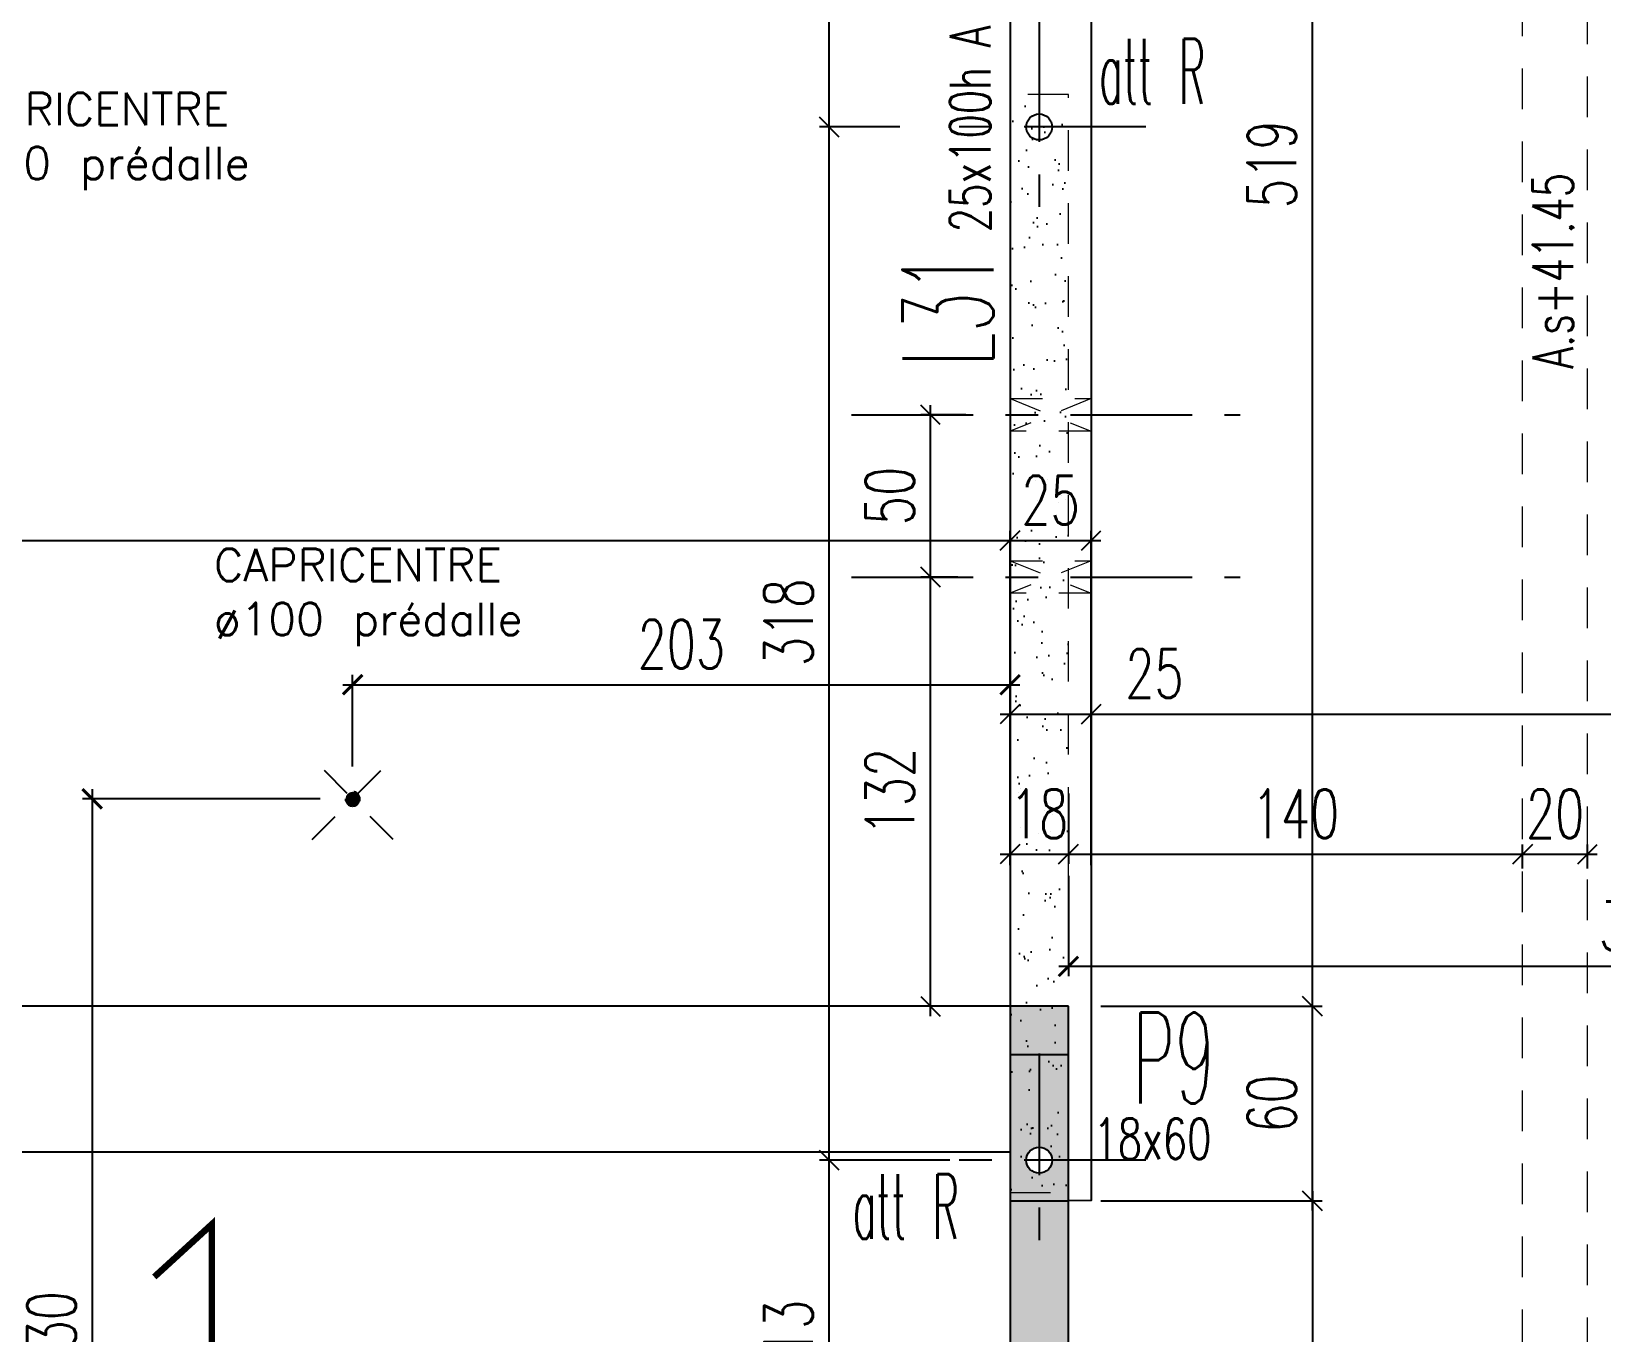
# Model space of a CAD drawing. Extents: x 308 to 787, y -199 to -146.
# Drawn here: x 393.874 to 398.713, y -177.738 to -173.727 of the extents above; entities that cross this region are included whole.
import ezdxf

# ---------------------------------------------------------------- set-up
doc = ezdxf.new("R2010")
doc.units = 0
doc.header["$LTSCALE"] = 0.5
doc.header["$MEASUREMENT"] = 0
for name, pattern in [('AXES2', [1.125, 0.75, -0.125, 0.125, -0.125]), ('CACHE', [0.375, 0.25, -0.125]), ('CONTINU', [0]), ('DISCONTINU2', [0.375, 0.25, -0.125])]:
    doc.linetypes.add(name, pattern=pattern)
doc.layers.get('0').update_dxf_attribs({"linetype": 'CONTINUOUS'})
doc.layers.get('DEFPOINTS').update_dxf_attribs({"linetype": 'CONTINUOUS'})
doc.layers.add('00 - RESERVATIONS SPEC Plombier', color=90, linetype='CONTINUOUS', lineweight=20)
for name, color, linetype in [('_ SERTI RESERVATION', 210, 'CACHE'), ('AXES', 6, 'AXES2'), ('COTATION', 7, 'CONTINUOUS'), ('ELFOATTR', 7, 'CONTINUOUS'), ('MURS', 3, 'CONTINUOUS'), ('PLANCHER', 7, 'CONTINUOUS'), ('POCHAGE', 254, 'CONTINUOUS'), ('POTEAUX', 1, 'CONTINUOUS'), ('POUTRES', 2, 'CONTINUOUS'), ('RAID', 1, 'CONTINUOUS'), ('RDC', 7, 'DISCONTINU2'), ('REPERAGE', 4, 'CONTINUOUS'), ('REPERE-POT', 4, 'CONTINUOUS'), ('REPERE-POUT', 4, 'CONTINUOUS'), ('REPERE-RAID', 4, 'CONTINUOUS')]:
    doc.layers.add(name, color=color, linetype=linetype)
doc.styles.add('ROMANS8', font='romans.shx', dxfattribs={"width": 0.7})
doc.styles.get("Standard").update_dxf_attribs({"font": 'txt.shx'})
doc.dimstyles.new('COT50 cm', dxfattribs={"dimtxt": 0.15, "dimasz": 0.06, "dimexe": 0.03, "dimexo": 0.1, "dimgap": 0.05, "dimtad": 1, "dimdec": 0, "dimlfac": 100, "dimzin": 0, "dimdsep": 46, "dimtxsty": 'ROMANS8', "dimblk1": 'OBLIQUE', "dimblk2": 'OBLIQUE', "dimsah": 1, "dimcen": 0.03, "dimdle": 0.03, "dimclrt": 1, "dimadec": 0, "dimazin": 0, "dimtfac": 1, "dimtdec": 0, "dimtmove": 0, "dimatfit": 3, "dimfxl": 0, "dimtolj": 1, "dimtzin": 0, "dimlwd": -1, "dimlwe": -1, "dimarcsym": 0})

# ---------------------------------------------------------------- blocks, each defined once
blk = doc.blocks.new('_Oblique')
at = {"layer": 'COTATION', "color": 0, "lineweight": -2}
blk.add_line((-0.5, -0.5), (0.5, 0.5), dxfattribs=at)
blk = doc.blocks.new('*D383')
at = {"layer": 'COTATION', "color": 0, "transparency": 16777216}
for p, q in [((396.3326, -178.3661), (396.3326, -177.1761)), ((396.7047, -177.2061), (396.3026, -177.2061)), ((396.551, -178.3361), (396.3026, -178.3361))]:
    blk.add_line(p, q, dxfattribs=at)
at = {"layer": 'DEFPOINTS', "color": 0, "transparency": 16777216}
for p in [(396.3326, -177.2061), (396.8047, -177.2061), (396.651, -178.3361)]:
    blk.add_point(p, dxfattribs=at)
at = {"layer": 'COTATION', "color": 0, "transparency": 16777216, "xscale": 0.06, "yscale": 0.06, "zscale": 0.06}
for p, rotation in [((396.3326, -177.2061), 90), ((396.3326, -178.3361), 270)]:
    blk.add_blockref('_Oblique', p, dxfattribs=dict(at, rotation=rotation))
at = {"layer": 'COTATION', "color": 1, "transparency": 16777216, "insert": (396.2076, -177.7711), "char_height": 0.15, "attachment_point": 5, "rotation": 90, "style": 'ROMANS8'}
blk.add_mtext('\\A1;113', dxfattribs=at)
blk = doc.blocks.new('*D385')
at = {"layer": 'COTATION', "color": 0, "transparency": 16777216}
for p, q in [((396.3326, -177.2361), (396.3326, -173.9913)), ((396.5508, -174.0213), (396.3026, -174.0213)), ((396.6763, -177.2061), (396.3026, -177.2061))]:
    blk.add_line(p, q, dxfattribs=at)
at = {"layer": 'DEFPOINTS', "color": 0, "transparency": 16777216}
for p in [(396.3326, -174.0213), (396.6508, -174.0213), (396.7763, -177.2061)]:
    blk.add_point(p, dxfattribs=at)
at = {"layer": 'COTATION', "color": 0, "transparency": 16777216, "xscale": 0.06, "yscale": 0.06, "zscale": 0.06}
for p, rotation in [((396.3326, -174.0213), 90), ((396.3326, -177.2061), 270)]:
    blk.add_blockref('_Oblique', p, dxfattribs=dict(at, rotation=rotation))
at = {"layer": 'COTATION', "color": 1, "transparency": 16777216, "insert": (396.2076, -175.5482), "char_height": 0.15, "attachment_point": 5, "rotation": 90, "style": 'ROMANS8'}
blk.add_mtext('\\A1;318', dxfattribs=at)
blk = doc.blocks.new('*D386')
at = {"layer": 'COTATION', "color": 0, "transparency": 16777216}
for p, q in [((396.3326, -174.0513), (396.3326, -172.8613)), ((396.5508, -172.8913), (396.3026, -172.8913)), ((396.5508, -174.0213), (396.3026, -174.0213))]:
    blk.add_line(p, q, dxfattribs=at)
at = {"layer": 'DEFPOINTS', "color": 0, "transparency": 16777216}
for p in [(396.3326, -172.8913), (396.6508, -172.8913), (396.6508, -174.0213)]:
    blk.add_point(p, dxfattribs=at)
at = {"layer": 'COTATION', "color": 0, "transparency": 16777216, "xscale": 0.06, "yscale": 0.06, "zscale": 0.06}
for p, rotation in [((396.3326, -172.8913), 90), ((396.3326, -174.0213), 270)]:
    blk.add_blockref('_Oblique', p, dxfattribs=dict(at, rotation=rotation))
at = {"layer": 'COTATION', "color": 1, "transparency": 16777216, "insert": (396.2076, -173.4563), "char_height": 0.15, "attachment_point": 5, "rotation": 90, "style": 'ROMANS8'}
blk.add_mtext('\\A1;113', dxfattribs=at)
blk = doc.blocks.new('*D392')
at = {"layer": 'COTATION', "color": 0, "transparency": 16777216}
for p, q in [((397.8215, -177.3614), (397.8215, -176.7014)), ((397.1699, -176.7314), (397.8515, -176.7314)), ((397.1699, -177.3314), (397.8515, -177.3314))]:
    blk.add_line(p, q, dxfattribs=at)
at = {"layer": 'DEFPOINTS', "color": 0, "transparency": 16777216}
for p in [(397.0699, -176.7314), (397.8215, -176.7314), (397.0699, -177.3314)]:
    blk.add_point(p, dxfattribs=at)
at = {"layer": 'COTATION', "color": 0, "transparency": 16777216, "xscale": 0.06, "yscale": 0.06, "zscale": 0.06}
for p, rotation in [((397.8215, -176.7314), 90), ((397.8215, -177.3314), 270)]:
    blk.add_blockref('_Oblique', p, dxfattribs=dict(at, rotation=rotation))
at = {"layer": 'COTATION', "color": 1, "transparency": 16777216, "insert": (397.6965, -177.0314), "char_height": 0.15, "attachment_point": 5, "rotation": 90, "style": 'ROMANS8'}
blk.add_mtext('\\A1;60', dxfattribs=at)
blk = doc.blocks.new('*D393')
at = {"layer": 'COTATION', "color": 0, "transparency": 16777216}
for p, q in [((397.8215, -176.7614), (397.8215, -171.5112)), ((397.5287, -171.5412), (397.8515, -171.5412)), ((397.1699, -176.7314), (397.8515, -176.7314))]:
    blk.add_line(p, q, dxfattribs=at)
at = {"layer": 'DEFPOINTS', "color": 0, "transparency": 16777216}
for p in [(397.4287, -171.5412), (397.8215, -171.5412), (397.0699, -176.7314)]:
    blk.add_point(p, dxfattribs=at)
at = {"layer": 'COTATION', "color": 0, "transparency": 16777216, "xscale": 0.06, "yscale": 0.06, "zscale": 0.06}
for p, rotation in [((397.8215, -171.5412), 90), ((397.8215, -176.7314), 270)]:
    blk.add_blockref('_Oblique', p, dxfattribs=dict(at, rotation=rotation))
at = {"layer": 'COTATION', "color": 1, "transparency": 16777216, "insert": (397.6965, -174.1363), "char_height": 0.15, "attachment_point": 5, "rotation": 90, "style": 'ROMANS8'}
blk.add_mtext('\\A1;519', dxfattribs=at)
blk = doc.blocks.new('*D396')
at = {"layer": 'COTATION', "color": 0, "transparency": 16777216}
for p, q in [((397.1699, -177.3314), (397.8515, -177.3314)), ((397.8215, -177.3014), (397.8215, -181.9109)), ((397.8152, -181.8809), (397.8515, -181.8809))]:
    blk.add_line(p, q, dxfattribs=at)
at = {"layer": 'DEFPOINTS', "color": 0, "transparency": 16777216}
for p in [(397.0699, -177.3314), (397.7152, -181.8809), (397.8215, -181.8809)]:
    blk.add_point(p, dxfattribs=at)
at = {"layer": 'COTATION', "color": 0, "transparency": 16777216, "xscale": 0.06, "yscale": 0.06, "zscale": 0.06}
for p, rotation in [((397.8215, -177.3314), 90), ((397.8215, -181.8809), 270)]:
    blk.add_blockref('_Oblique', p, dxfattribs=dict(at, rotation=rotation))
at = {"layer": 'COTATION', "color": 1, "transparency": 16777216, "insert": (397.6965, -179.6061), "char_height": 0.15, "attachment_point": 5, "rotation": 90, "style": 'ROMANS8'}
blk.add_mtext('\\A1;455', dxfattribs=at)
blk = doc.blocks.new('*D503')
at = {"layer": 'COTATION', "color": 0, "transparency": 16777216}
for p, q in [((396.8599, -175.8313), (397.1399, -175.8313)), ((396.8899, -175.7993), (396.8899, -175.8613)), ((397.1399, -175.7993), (397.1399, -175.8613)), ((397.1399, -175.8313), (397.4699, -175.8313))]:
    blk.add_line(p, q, dxfattribs=at)
at = {"layer": 'DEFPOINTS', "color": 0, "transparency": 16777216}
for p in [(396.8899, -175.6993), (397.1399, -175.6993), (397.1399, -175.8313)]:
    blk.add_point(p, dxfattribs=at)
at = {"layer": 'COTATION', "color": 0, "transparency": 16777216, "xscale": 0.06, "yscale": 0.06, "zscale": 0.06, "rotation": 180}
blk.add_blockref('_Oblique', (396.8899, -175.8313), dxfattribs=at)
at = {"layer": 'COTATION', "color": 0, "transparency": 16777216, "xscale": 0.06, "yscale": 0.06, "zscale": 0.06}
blk.add_blockref('_Oblique', (397.1399, -175.8313), dxfattribs=at)
at = {"layer": 'COTATION', "color": 1, "transparency": 16777216, "insert": (397.3349, -175.7063), "char_height": 0.15, "attachment_point": 5, "style": 'ROMANS8'}
blk.add_mtext('\\A1;25', dxfattribs=at)
blk = doc.blocks.new('*D504')
at = {"layer": 'COTATION', "color": 0, "transparency": 16777216}
for p, q in [((397.1099, -175.8313), (403.7969, -175.8313)), ((397.1399, -175.7993), (397.1399, -175.8613)), ((403.7669, -176.1401), (403.7669, -175.8013))]:
    blk.add_line(p, q, dxfattribs=at)
at = {"layer": 'DEFPOINTS', "color": 0, "transparency": 16777216}
for p in [(397.1399, -175.6993), (403.7669, -175.8313), (403.7669, -176.2401)]:
    blk.add_point(p, dxfattribs=at)
at = {"layer": 'COTATION', "color": 0, "transparency": 16777216, "xscale": 0.06, "yscale": 0.06, "zscale": 0.06, "rotation": 180}
blk.add_blockref('_Oblique', (397.1399, -175.8313), dxfattribs=at)
at = {"layer": 'COTATION', "color": 0, "transparency": 16777216, "xscale": 0.06, "yscale": 0.06, "zscale": 0.06}
blk.add_blockref('_Oblique', (403.7669, -175.8313), dxfattribs=at)
at = {"layer": 'COTATION', "color": 1, "transparency": 16777216, "insert": (400.4534, -175.7063), "char_height": 0.15, "attachment_point": 5, "style": 'ROMANS8'}
blk.add_mtext('\\A1;663', dxfattribs=at)
blk = doc.blocks.new('*D525')
at = {"layer": 'COTATION', "color": 0, "transparency": 16777216}
for p, q in [((389.6397, -175.2963), (396.9199, -175.2963)), ((389.6697, -176.2963), (389.6697, -175.2663)), ((396.8899, -176.2963), (396.8899, -175.2663))]:
    blk.add_line(p, q, dxfattribs=at)
at = {"layer": 'DEFPOINTS', "color": 0, "transparency": 16777216}
for p in [(396.8899, -175.2963), (389.6697, -176.7314), (396.8899, -176.7315)]:
    blk.add_point(p, dxfattribs=at)
at = {"layer": 'COTATION', "color": 0, "transparency": 16777216, "xscale": 0.06, "yscale": 0.06, "zscale": 0.06, "rotation": 180}
blk.add_blockref('_Oblique', (389.6697, -175.2963), dxfattribs=at)
at = {"layer": 'COTATION', "color": 0, "transparency": 16777216, "xscale": 0.06, "yscale": 0.06, "zscale": 0.06}
blk.add_blockref('_Oblique', (396.8899, -175.2963), dxfattribs=at)
at = {"layer": 'COTATION', "color": 1, "transparency": 16777216, "insert": (393.2798, -175.1713), "char_height": 0.15, "attachment_point": 5, "style": 'ROMANS8'}
blk.add_mtext('\\A1;722', dxfattribs=at)
blk = doc.blocks.new('*D526')
at = {"layer": 'COTATION', "color": 0, "transparency": 16777216}
for p, q in [((396.8599, -175.2963), (397.1699, -175.2963)), ((396.8899, -176.2963), (396.8899, -175.2663)), ((397.1399, -176.2963), (397.1399, -175.2663))]:
    blk.add_line(p, q, dxfattribs=at)
at = {"layer": 'DEFPOINTS', "color": 0, "transparency": 16777216}
for p in [(397.1399, -175.2963), (397.1399, -176.6733), (396.8899, -176.7315)]:
    blk.add_point(p, dxfattribs=at)
at = {"layer": 'COTATION', "color": 0, "transparency": 16777216, "xscale": 0.06, "yscale": 0.06, "zscale": 0.06, "rotation": 180}
blk.add_blockref('_Oblique', (396.8899, -175.2963), dxfattribs=at)
at = {"layer": 'COTATION', "color": 0, "transparency": 16777216, "xscale": 0.06, "yscale": 0.06, "zscale": 0.06}
blk.add_blockref('_Oblique', (397.1399, -175.2963), dxfattribs=at)
at = {"layer": 'COTATION', "color": 1, "transparency": 16777216, "insert": (397.0149, -175.1713), "char_height": 0.15, "attachment_point": 5, "style": 'ROMANS8'}
blk.add_mtext('\\A1;25', dxfattribs=at)
blk = doc.blocks.new('A$C6B096A38')
at = {"layer": 'POCHAGE'}
h = blk.add_hatch(dxfattribs=at)
h.set_pattern_fill('AR-SAND', color=0, scale=0.07)
h.set_pattern_definition([(37.5, (-513.79323, 160.44126), (-0.004409535, 0.134877664), [0, -0.1064, 0, -0.119, 0, -0.11375]), (7.5, (-513.79323, 160.44126), (0.12388437, 0.197550225), [0, -0.0574, 0, -0.0959, 0, -0.03675]), (327.5, (-513.87933, 160.44126), (0.21798993, 0.000396134), [0, -0.035, 0, -0.126, 0, -0.1645]), (317.5, (-513.87933, 160.44126), (0.21042886, 0.06143729), [0, -0.0175, 0, -0.0826, 0, -0.0945])])
h.paths.add_polyline_path([(50.9738, -13.48), (50.7938, -13.48), (50.7938, -16.8648), (50.9738, -16.8648)])
at = {"layer": 'AXES', "color": 1}
for p, q in [((50.8838, -13.2511), (50.8838, -13.9089)), ((51.2127, -13.58), (50.5549, -13.58)), ((50.8838, -16.436), (50.8838, -17.0937)), ((51.2127, -16.7648), (50.5549, -16.7648))]:
    blk.add_line(p, q, dxfattribs=at)
at = {"layer": 'RAID'}
for centre in [(50.8838, -13.58), (50.8838, -16.7648)]:
    blk.add_circle(centre, 0.04, dxfattribs=at)
at = {"layer": 'RDC', "linetype": 'CACHE', "lineweight": 15}
blk.add_lwpolyline([(50.7938, -16.8648), (50.9738, -16.8648), (50.9738, -13.48), (50.7938, -13.48)], close=True, dxfattribs=at)
blk = doc.blocks.new('*D866')
at = {"layer": 'COTATION', "color": 0, "transparency": 16777216}
for p, q in [((396.8897, -176.0757), (396.8897, -176.293)), ((397.0697, -176.0757), (397.0697, -176.293)), ((396.8597, -176.263), (397.0997, -176.263))]:
    blk.add_line(p, q, dxfattribs=at)
at = {"layer": 'DEFPOINTS', "color": 0, "transparency": 16777216}
for p in [(396.8897, -175.9757), (397.0697, -175.9757), (397.0697, -176.263)]:
    blk.add_point(p, dxfattribs=at)
at = {"layer": 'COTATION', "color": 0, "transparency": 16777216, "xscale": 0.06, "yscale": 0.06, "zscale": 0.06, "rotation": 180}
blk.add_blockref('_Oblique', (396.8897, -176.263), dxfattribs=at)
at = {"layer": 'COTATION', "color": 0, "transparency": 16777216, "xscale": 0.06, "yscale": 0.06, "zscale": 0.06}
blk.add_blockref('_Oblique', (397.0697, -176.263), dxfattribs=at)
at = {"layer": 'COTATION', "color": 1, "transparency": 16777216, "insert": (396.9797, -176.138), "char_height": 0.15, "attachment_point": 5, "style": 'ROMANS8'}
blk.add_mtext('\\A1;18', dxfattribs=at)
blk = doc.blocks.new('*D867')
at = {"layer": 'COTATION', "color": 0, "transparency": 16777216}
for p, q in [((397.0697, -176.0757), (397.0697, -176.293)), ((397.0397, -176.263), (398.4995, -176.263)), ((398.4695, -176.3067), (398.4695, -176.233))]:
    blk.add_line(p, q, dxfattribs=at)
at = {"layer": 'DEFPOINTS', "color": 0, "transparency": 16777216}
for p in [(397.0697, -175.9757), (398.4695, -176.263), (398.4695, -176.4067)]:
    blk.add_point(p, dxfattribs=at)
at = {"layer": 'COTATION', "color": 0, "transparency": 16777216, "xscale": 0.06, "yscale": 0.06, "zscale": 0.06, "rotation": 180}
blk.add_blockref('_Oblique', (397.0697, -176.263), dxfattribs=at)
at = {"layer": 'COTATION', "color": 0, "transparency": 16777216, "xscale": 0.06, "yscale": 0.06, "zscale": 0.06}
blk.add_blockref('_Oblique', (398.4695, -176.263), dxfattribs=at)
at = {"layer": 'COTATION', "color": 1, "transparency": 16777216, "insert": (397.7696, -176.138), "char_height": 0.15, "attachment_point": 5, "style": 'ROMANS8'}
blk.add_mtext('\\A1;140', dxfattribs=at)
blk = doc.blocks.new('*D868')
at = {"layer": 'COTATION', "color": 0, "transparency": 16777216}
for p, q in [((398.4395, -176.263), (398.6995, -176.263)), ((398.4695, -176.3067), (398.4695, -176.233)), ((398.6695, -176.3067), (398.6695, -176.233))]:
    blk.add_line(p, q, dxfattribs=at)
at = {"layer": 'DEFPOINTS', "color": 0, "transparency": 16777216}
for p in [(398.6695, -176.263), (398.4695, -176.4067), (398.6695, -176.4067)]:
    blk.add_point(p, dxfattribs=at)
at = {"layer": 'COTATION', "color": 0, "transparency": 16777216, "xscale": 0.06, "yscale": 0.06, "zscale": 0.06, "rotation": 180}
blk.add_blockref('_Oblique', (398.4695, -176.263), dxfattribs=at)
at = {"layer": 'COTATION', "color": 0, "transparency": 16777216, "xscale": 0.06, "yscale": 0.06, "zscale": 0.06}
blk.add_blockref('_Oblique', (398.6695, -176.263), dxfattribs=at)
at = {"layer": 'COTATION', "color": 1, "transparency": 16777216, "insert": (398.5695, -176.138), "char_height": 0.15, "attachment_point": 5, "style": 'ROMANS8'}
blk.add_mtext('\\A1;20', dxfattribs=at)
blk = doc.blocks.new('Ldouille')
h = blk.add_hatch(color=256)
h.dxf.hatch_style = 1
h.paths.add_polyline_path([(8.8, 0, 1), (-8.8, 0, 1)])
for p, q in [((-50, 50), (50, -50)), ((50, 50), (-50, -50))]:
    blk.add_line(p, q)
blk.add_circle((0, 0), 8.82)
at = {"layer": 'ELFOATTR', "flags": 11}
for tag, p in [('LUM', (45.3, -4.4, 0)), ('NOM', (45.3, -21.2, 0))]:
    blk.add_attdef(tag, p, '', height=10, dxfattribs=at)
blk = doc.blocks.new('_ArchTick')
at = {"color": 0, "linetype": 'ByBlock', "const_width": 0.15}
blk.add_lwpolyline([(-0.5, -0.5), (0.5, 0.5)], dxfattribs=at)
blk = doc.blocks.new('*D1118')
at = {"layer": '_ SERTI RESERVATION', "color": 0, "linetype": 'CONTINU', "transparency": 16777216}
for p, q in [((400.0732, -176.2121), (400.0732, -176.6386)), ((397.07, -176.3291), (397.07, -176.6386)), ((400.1032, -176.6086), (397.04, -176.6086))]:
    blk.add_line(p, q, dxfattribs=at)
at = {"layer": 'DEFPOINTS', "color": 0, "linetype": 'CONTINU', "transparency": 16777216}
for p in [(400.0732, -176.1121), (397.07, -176.2291), (397.07, -176.6086)]:
    blk.add_point(p, dxfattribs=at)
at = {"layer": '_ SERTI RESERVATION', "color": 0, "linetype": 'CONTINU', "transparency": 16777216, "xscale": 0.06, "yscale": 0.06, "zscale": 0.06, "rotation": 180}
blk.add_blockref('_ArchTick', (397.07, -176.6086), dxfattribs=at)
at = {"layer": '_ SERTI RESERVATION', "color": 0, "linetype": 'CONTINU', "transparency": 16777216, "xscale": 0.06, "yscale": 0.06, "zscale": 0.06}
blk.add_blockref('_ArchTick', (400.0732, -176.6086), dxfattribs=at)
at = {"layer": '_ SERTI RESERVATION', "linetype": 'CONTINU', "transparency": 16777216, "insert": (398.8396, -176.4836), "char_height": 0.15, "attachment_point": 5, "style": 'ROMANS8'}
blk.add_mtext('\\A1;300', dxfattribs=at)
blk = doc.blocks.new('*D1124')
at = {"layer": '_ SERTI RESERVATION', "color": 0, "linetype": 'CONTINU', "transparency": 16777216}
for p, q in [((393.4143, -173.5487), (393.4143, -179.4263)), ((394.0279, -173.5787), (393.3843, -173.5787)), ((393.3209, -179.3963), (393.4443, -179.3963))]:
    blk.add_line(p, q, dxfattribs=at)
at = {"layer": 'DEFPOINTS', "color": 0, "linetype": 'CONTINU', "transparency": 16777216}
for p in [(394.1279, -173.5787), (393.2209, -179.3963), (393.4143, -179.3963)]:
    blk.add_point(p, dxfattribs=at)
at = {"layer": '_ SERTI RESERVATION', "color": 0, "linetype": 'CONTINU', "transparency": 16777216, "xscale": 0.06, "yscale": 0.06, "zscale": 0.06}
for p, rotation in [((393.4143, -173.5787), 90), ((393.4143, -179.3963), 270)]:
    blk.add_blockref('_ArchTick', p, dxfattribs=dict(at, rotation=rotation))
at = {"layer": '_ SERTI RESERVATION', "linetype": 'CONTINU', "transparency": 16777216, "insert": (393.2893, -175.8263), "char_height": 0.15, "attachment_point": 5, "rotation": 90, "style": 'ROMANS8'}
blk.add_mtext('\\A1;582', dxfattribs=at)
blk = doc.blocks.new('*D1125')
at = {"layer": '_ SERTI RESERVATION', "color": 0, "linetype": 'CONTINU', "transparency": 16777216}
for p, q in [((394.8341, -175.7405), (396.9199, -175.7405)), ((394.8641, -175.9924), (394.8641, -175.7105)), ((396.8899, -175.9924), (396.8899, -175.7105))]:
    blk.add_line(p, q, dxfattribs=at)
at = {"layer": 'DEFPOINTS', "color": 0, "linetype": 'CONTINU', "transparency": 16777216}
for p in [(396.8899, -175.7405), (394.8641, -176.0924), (396.8899, -176.0924)]:
    blk.add_point(p, dxfattribs=at)
at = {"layer": '_ SERTI RESERVATION', "color": 0, "linetype": 'CONTINU', "transparency": 16777216, "xscale": 0.06, "yscale": 0.06, "zscale": 0.06, "rotation": 180}
blk.add_blockref('_ArchTick', (394.8641, -175.7405), dxfattribs=at)
at = {"layer": '_ SERTI RESERVATION', "color": 0, "linetype": 'CONTINU', "transparency": 16777216, "xscale": 0.06, "yscale": 0.06, "zscale": 0.06}
blk.add_blockref('_ArchTick', (396.8899, -175.7405), dxfattribs=at)
at = {"layer": '_ SERTI RESERVATION', "linetype": 'CONTINU', "transparency": 16777216, "insert": (395.877, -175.6155), "char_height": 0.15, "attachment_point": 5, "style": 'ROMANS8'}
blk.add_mtext('\\A1;203', dxfattribs=at)
blk = doc.blocks.new('*D1126')
at = {"layer": '_ SERTI RESERVATION', "color": 0, "linetype": 'CONTINU', "transparency": 16777216}
for p, q in [((394.0615, -176.0624), (394.0615, -179.4263)), ((394.7641, -176.0924), (394.0315, -176.0924)), ((393.655, -179.3963), (394.0915, -179.3963))]:
    blk.add_line(p, q, dxfattribs=at)
at = {"layer": 'DEFPOINTS', "color": 0, "linetype": 'CONTINU', "transparency": 16777216}
for p in [(394.8641, -176.0924), (393.555, -179.3963), (394.0615, -179.3963)]:
    blk.add_point(p, dxfattribs=at)
at = {"layer": '_ SERTI RESERVATION', "color": 0, "linetype": 'CONTINU', "transparency": 16777216, "xscale": 0.06, "yscale": 0.06, "zscale": 0.06}
for p, rotation in [((394.0615, -176.0924), 90), ((394.0615, -179.3963), 270)]:
    blk.add_blockref('_ArchTick', p, dxfattribs=dict(at, rotation=rotation))
at = {"layer": '_ SERTI RESERVATION', "linetype": 'CONTINU', "transparency": 16777216, "insert": (393.9365, -177.7443), "char_height": 0.15, "attachment_point": 5, "rotation": 90, "style": 'ROMANS8'}
blk.add_mtext('\\A1;330', dxfattribs=at)
blk = doc.blocks.new('*D1220')
at = {"layer": 'COTATION', "color": 0, "transparency": 16777216}
for p, q in [((396.6445, -176.7617), (396.6445, -175.3787)), ((396.7294, -175.4087), (396.6145, -175.4087)), ((396.7294, -176.7317), (396.6145, -176.7317))]:
    blk.add_line(p, q, dxfattribs=at)
at = {"layer": 'DEFPOINTS', "color": 0, "transparency": 16777216}
for p in [(396.6445, -175.4087), (396.8294, -175.4087), (396.8294, -176.7317)]:
    blk.add_point(p, dxfattribs=at)
at = {"layer": 'COTATION', "color": 0, "transparency": 16777216, "xscale": 0.06, "yscale": 0.06, "zscale": 0.06}
for p, rotation in [((396.6445, -175.4087), 90), ((396.6445, -176.7317), 270)]:
    blk.add_blockref('_Oblique', p, dxfattribs=dict(at, rotation=rotation))
at = {"layer": 'COTATION', "color": 1, "transparency": 16777216, "insert": (396.5195, -176.0702), "char_height": 0.15, "attachment_point": 5, "rotation": 90, "style": 'ROMANS8'}
blk.add_mtext('\\A1;132', dxfattribs=at)
blk = doc.blocks.new('*D1221')
at = {"layer": 'COTATION', "color": 0, "transparency": 16777216}
for p, q in [((396.7532, -174.9087), (396.6145, -174.9087)), ((396.6445, -175.4387), (396.6445, -174.8787)), ((396.7294, -175.4087), (396.6145, -175.4087))]:
    blk.add_line(p, q, dxfattribs=at)
at = {"layer": 'DEFPOINTS', "color": 0, "transparency": 16777216}
for p in [(396.6445, -174.9087), (396.8532, -174.9087), (396.8294, -175.4087)]:
    blk.add_point(p, dxfattribs=at)
at = {"layer": 'COTATION', "color": 0, "transparency": 16777216, "xscale": 0.06, "yscale": 0.06, "zscale": 0.06}
for p, rotation in [((396.6445, -174.9087), 90), ((396.6445, -175.4087), 270)]:
    blk.add_blockref('_Oblique', p, dxfattribs=dict(at, rotation=rotation))
at = {"layer": 'COTATION', "color": 1, "transparency": 16777216, "insert": (396.5195, -175.1587), "char_height": 0.15, "attachment_point": 5, "rotation": 90, "style": 'ROMANS8'}
blk.add_mtext('\\A1;50', dxfattribs=at)

msp = doc.modelspace()

# ---------------------------------------------------------------- hatches: boundary and pattern name
at = {"layer": 'POCHAGE'}
h = msp.add_hatch(color=256, dxfattribs=at)
h.dxf.hatch_style = 1
h.paths.add_polyline_path([(397.0699, -177.3314), (396.8899, -177.3314), (396.8899, -181.7862), (397.0699, -181.7862)])
at = {"layer": 'POTEAUX'}
h = msp.add_hatch(color=256, dxfattribs=at)
h.dxf.hatch_style = 1
h.paths.add_polyline_path([(396.9797, -177.3061), (396.89, -177.3061), (396.89, -177.3311), (396.9796, -177.3312)])
h.paths.add_polyline_path([(397.0699, -177.3061), (396.9797, -177.3061), (396.9796, -177.3312), (397.0699, -177.3314)])
edge = h.paths.add_edge_path()
edge.add_line((397.0696, -177.2061), (397.0197, -177.2061))
edge.add_arc((396.9797, -177.2061), 0.04, 270, 360, ccw=False)
edge.add_line((396.9797, -177.2461), (396.9797, -177.3061))
edge.add_line((396.9797, -177.3061), (397.0696, -177.3061))
edge.add_line((397.0696, -177.3061), (397.0696, -177.2061))
edge = h.paths.add_edge_path()
edge.add_arc((396.9797, -177.2061), 0.04, 180, 270, ccw=False)
edge.add_line((396.9397, -177.2061), (396.89, -177.2061))
edge.add_line((396.89, -177.2061), (396.89, -177.3061))
edge.add_line((396.89, -177.3061), (396.9797, -177.3061))
edge.add_line((396.9797, -177.3061), (396.9797, -177.2461))
edge = h.paths.add_edge_path()
edge.add_line((397.0696, -176.7314), (396.9796, -176.7314))
edge.add_line((396.9796, -176.7314), (396.9797, -177.1661))
edge.add_arc((396.9797, -177.2061), 0.04, 0, 90, ccw=False)
edge.add_line((397.0197, -177.2061), (397.0696, -177.2061))
edge.add_line((397.0696, -177.2061), (397.0696, -176.7314))
edge = h.paths.add_edge_path()
edge.add_line((396.9796, -176.7314), (396.8899, -176.7314))
edge.add_line((396.8899, -176.7314), (396.8899, -177.2061))
edge.add_line((396.8899, -177.2061), (396.9397, -177.2061))
edge.add_arc((396.9797, -177.2061), 0.04, 90, 180, ccw=False)
edge.add_line((396.9797, -177.1661), (396.9796, -176.7314))

# ---------------------------------------------------------------- linework, layer by layer
at = {"layer": '00 - RESERVATIONS SPEC Plombier', "color": 100, "linetype": 'DISCONTINU2', "ltscale": 0.5}
for p, q in [((397.14, -174.8587), (396.8898, -174.9587)), ((396.8898, -174.8587), (397.14, -174.9587)), ((397.14, -175.3587), (396.8898, -175.4587)), ((396.8898, -175.3587), (397.14, -175.4587))]:
    msp.add_line(p, q, dxfattribs=at)
for points in [[(396.8898, -174.8587), (397.14, -174.8587), (397.14, -174.9587), (396.8898, -174.9587)], [(396.8898, -175.3587), (397.14, -175.3587), (397.14, -175.4587), (396.8898, -175.4587)]]:
    msp.add_lwpolyline(points, close=True, dxfattribs=at)
at = {"layer": 'AXES', "color": 1}
for p, q in [((396.4011, -174.9087), (397.5992, -174.9087)), ((396.4011, -175.4087), (397.5992, -175.4087))]:
    msp.add_line(p, q, dxfattribs=at)
at = {"layer": 'MURS'}
msp.add_lwpolyline([(403.7666, -176.8795), (403.7661, -181.8809), (397.0699, -181.8809), (397.0699, -176.8809), (396.8899, -176.8809), (396.8899, -181.8863), (389.6099, -181.8863), (389.6099, -179.6809), (389.4299, -179.6809), (389.4299, -181.8863), (382.1728, -181.8863), (382.173, -174.6561), (381.973, -174.6561), (381.973, -179.6804), (376.2945, -179.6804)], dxfattribs=at)
at = {"layer": 'PLANCHER', "color": 1, "const_width": 0.02}
msp.add_lwpolyline([(394.4299, -177.8018), (394.4299, -177.4038), (394.2528, -177.566)], dxfattribs=at)
at = {"layer": 'POTEAUX'}
msp.add_lwpolyline([(397.0699, -176.7314), (396.8899, -176.7314), (396.8899, -177.3311), (397.0699, -177.3314)], close=True, dxfattribs=at)
at = {"layer": 'POUTRES'}
for p, q in [((396.89, -171.5412), (396.8899, -176.7314)), ((396.8897, -176.7317), (382.173, -176.7311)), ((396.8897, -177.1817), (382.1729, -177.1811))]:
    msp.add_line(p, q, dxfattribs=at)
msp.add_lwpolyline([(397.0701, -171.1412), (397.1402, -171.1412), (397.1399, -177.3307), (397.0699, -177.3314)], dxfattribs=at)
at = {"layer": 'RDC', "linetype": 'CACHE', "lineweight": 15}
msp.add_lwpolyline([(395.072, -188.7211, 0.001091), (398.216, -188.8552), (403.9665, -188.8574), (403.9663, -182.0855), (398.6696, -182.091), (398.6693, -170.9926), (397.1402, -170.9906)], format="xyb", dxfattribs=at)
msp.add_lwpolyline([(403.7664, -186.269), (403.7663, -182.2858), (398.4696, -182.2913), (398.4693, -171.143), (397.0696, -171.1373)], dxfattribs=at)

# ---------------------------------------------------------------- block references
at = {"layer": '_ SERTI RESERVATION', "xscale": -0.002500000019839044, "yscale": 0.002500000019839044, "zscale": 0.003999999999999999, "rotation": 180}
msp.add_blockref('Ldouille', (394.8641, -176.0924), dxfattribs=at)
at = {"layer": 'RDC'}
msp.add_blockref('A$C6B096A38', (346.0959, -160.4413), dxfattribs=at)

# ---------------------------------------------------------------- texts
at = {"layer": '_ SERTI RESERVATION', "linetype": 'ByBlock', "char_height": 0.1, "attachment_point": 1}
for insert in [(393.5963, -173.916), (394.4371, -175.3214)]:
    msp.add_mtext_dynamic_manual_height_columns('CAPRICENTRE\\Pø100 prédalle', width=1.472691, gutter_width=7.9227, heights=[0], dxfattribs=dict(at, insert=insert))
at = {"layer": 'REPERAGE', "color": 1, "style": 'ROMANS8', "width": 0.7}
for s, p in [(' 25x100h All dalle en pente', (396.8298, -174.406)), ('A.s+41.45', (398.6254, -174.7667))]:
    msp.add_text(s, height=0.125, rotation=90, dxfattribs=at).set_placement(p)
at = {"layer": 'REPERE-POT', "color": 4, "width": 0.519}
msp.add_text('P9', height=0.28, dxfattribs=at).set_placement((397.2669, -177.0312))
at = {"layer": 'REPERE-POT', "color": 1, "style": 'ROMANS8', "width": 0.7}
msp.add_text('18x60', height=0.125, dxfattribs=at).set_placement((397.1468, -177.2026))
at = {"layer": 'REPERE-POUT', "width": 0.519}
msp.add_text('L31', height=0.28, rotation=90, dxfattribs=at).set_placement((396.8385, -174.7603))
at = {"layer": 'REPERE-RAID', "color": 4, "width": 0.45}
for p in [(397.1643, -173.9498), (396.4048, -177.449)]:
    msp.add_text('att R', height=0.2, dxfattribs=at).set_placement(p)

# ---------------------------------------------------------------- dimensions: what is measured, and where the dimension line sits
at = {"layer": '_ SERTI RESERVATION', "linetype": 'CONTINU'}
dim = msp.add_linear_dim(base=(393.4143, -179.3963), p1=(394.1279, -173.5787), p2=(393.2209, -179.3963), angle=90, dimstyle='COT50 cm', override={"dimblk": 'ArchTick', "dimsah": 0, "dimclrt": 256, "dimfxl": 3}, dxfattribs=at)
dim.commit()
dim.dimension.update_dxf_attribs({"geometry": '*D1124', "text_midpoint": (393.4143, -175.8263), "dimtype": 160})
dim = msp.add_linear_dim(base=(396.8899, -175.7405), p1=(394.8641, -176.0924), p2=(396.8899, -176.0924), dimstyle='COT50 cm', override={"dimblk": 'ArchTick', "dimsah": 0, "dimclrt": 256, "dimfxl": 3}, dxfattribs=at)
dim.commit()
dim.dimension.update_dxf_attribs({"geometry": '*D1125', "text_midpoint": (395.877, -175.6155)})
dim = msp.add_linear_dim(base=(394.0615, -179.3963), p1=(394.8641, -176.0924), p2=(393.555, -179.3963), angle=90, dimstyle='COT50 cm', override={"dimblk": 'ArchTick', "dimsah": 0, "dimclrt": 256, "dimfxl": 3}, dxfattribs=at)
dim.commit()
dim.dimension.update_dxf_attribs({"geometry": '*D1126', "text_midpoint": (393.9365, -177.7443)})
dim = msp.add_linear_dim(base=(397.07, -176.6086), p1=(400.0732, -176.1121), p2=(397.07, -176.2291), dimstyle='COT50 cm', override={"dimblk": 'ArchTick', "dimsah": 0, "dimclrt": 256, "dimfxl": 3}, dxfattribs=at)
dim.commit()
dim.dimension.update_dxf_attribs({"geometry": '*D1118', "text_midpoint": (398.8396, -176.6086), "dimtype": 160})
at = {"layer": 'COTATION'}
for base, p1, p2, picture, middle in [((397.8215, -171.5412), (397.0699, -176.7314), (397.4287, -171.5412), '*D393', (397.6965, -174.1363)), ((396.3326, -172.8913), (396.6508, -174.0213), (396.6508, -172.8913), '*D386', (396.2076, -173.4563)), ((396.6445, -174.9087), (396.8294, -175.4087), (396.8532, -174.9087), '*D1221', (396.5195, -175.1587)), ((396.6445, -175.4087), (396.8294, -176.7317), (396.8294, -175.4087), '*D1220', (396.5195, -176.0702)), ((396.3326, -177.2061), (396.651, -178.3361), (396.8047, -177.2061), '*D383', (396.2076, -177.7711)), ((397.8215, -181.8809), (397.0699, -177.3314), (397.7152, -181.8809), '*D396', (397.6965, -179.6061))]:
    dim = msp.add_linear_dim(base=base, p1=p1, p2=p2, angle=90, dimstyle='COT50 cm', override={"dimtmove": 1}, dxfattribs=at)
    dim.commit()
    dim.dimension.update_dxf_attribs({"geometry": picture, "text_midpoint": middle})
dim = msp.add_linear_dim(base=(396.3326, -174.0213), p1=(396.7763, -177.2061), p2=(396.6508, -174.0213), angle=90, dimstyle='COT50 cm', override={"dimtmove": 1}, dxfattribs=at)
dim.commit()
dim.dimension.update_dxf_attribs({"geometry": '*D385', "text_midpoint": (396.3326, -175.5482), "dimtype": 160})
for base, p1, p2, picture, middle in [((396.8899, -175.2963), (389.6697, -176.7314), (396.8899, -176.7315), '*D525', (393.2798, -175.1713)), ((403.7669, -175.8313), (397.1399, -175.6993), (403.7669, -176.2401), '*D504', (400.4534, -175.7063))]:
    dim = msp.add_linear_dim(base=base, p1=p1, p2=p2, dimstyle='COT50 cm', override={"dimtmove": 1}, dxfattribs=at)
    dim.commit()
    dim.dimension.update_dxf_attribs({"geometry": picture, "text_midpoint": middle})
dim = msp.add_linear_dim(base=(397.1399, -175.2963), p1=(396.8899, -176.7315), p2=(397.1399, -176.6733), dimstyle='COT50 cm', override={"dimtmove": 1}, dxfattribs=at)
dim.commit()
dim.dimension.update_dxf_attribs({"geometry": '*D526', "text_midpoint": (397.0149, -175.2963), "dimtype": 160})
dim = msp.add_linear_dim(base=(397.1399, -175.8313), p1=(396.8899, -175.6993), p2=(397.1399, -175.6993), dimstyle='COT50 cm', dxfattribs=at)
dim.commit()
dim.dimension.update_dxf_attribs({"geometry": '*D503', "text_midpoint": (397.3349, -175.7063)})
at = {"layer": 'COTATION', "color": 0}
for base, p1, p2, override, picture, middle in [((397.0696, -176.263), (396.8897, -175.9757), (397.0696, -175.9757), {"dimfxl": 10}, '*D866', (396.9797, -176.263)), ((398.6695, -176.263), (398.4695, -176.4067), (398.6695, -176.4067), {"dimtmove": 1, "dimfxl": 10}, '*D868', (398.5695, -176.263))]:
    dim = msp.add_linear_dim(base=base, p1=p1, p2=p2, dimstyle='COT50 cm', override=override, dxfattribs=at)
    dim.commit()
    dim.dimension.update_dxf_attribs({"geometry": picture, "text_midpoint": middle, "dimtype": 160})
dim = msp.add_linear_dim(base=(398.4695, -176.263), p1=(397.0696, -175.9757), p2=(398.4695, -176.4067), dimstyle='COT50 cm', override={"dimtmove": 1, "dimfxl": 10}, dxfattribs=at)
dim.commit()
dim.dimension.update_dxf_attribs({"geometry": '*D867', "text_midpoint": (397.7696, -176.138)})
at = {"layer": 'COTATION'}
dim = msp.add_linear_dim(base=(397.8215, -176.7314), p1=(397.0699, -177.3314), p2=(397.0699, -176.7314), angle=90, dimstyle='COT50 cm', dxfattribs=at)
dim.commit()
dim.dimension.update_dxf_attribs({"geometry": '*D392', "text_midpoint": (397.6965, -177.0314)})

doc.saveas('drawing.dxf')
